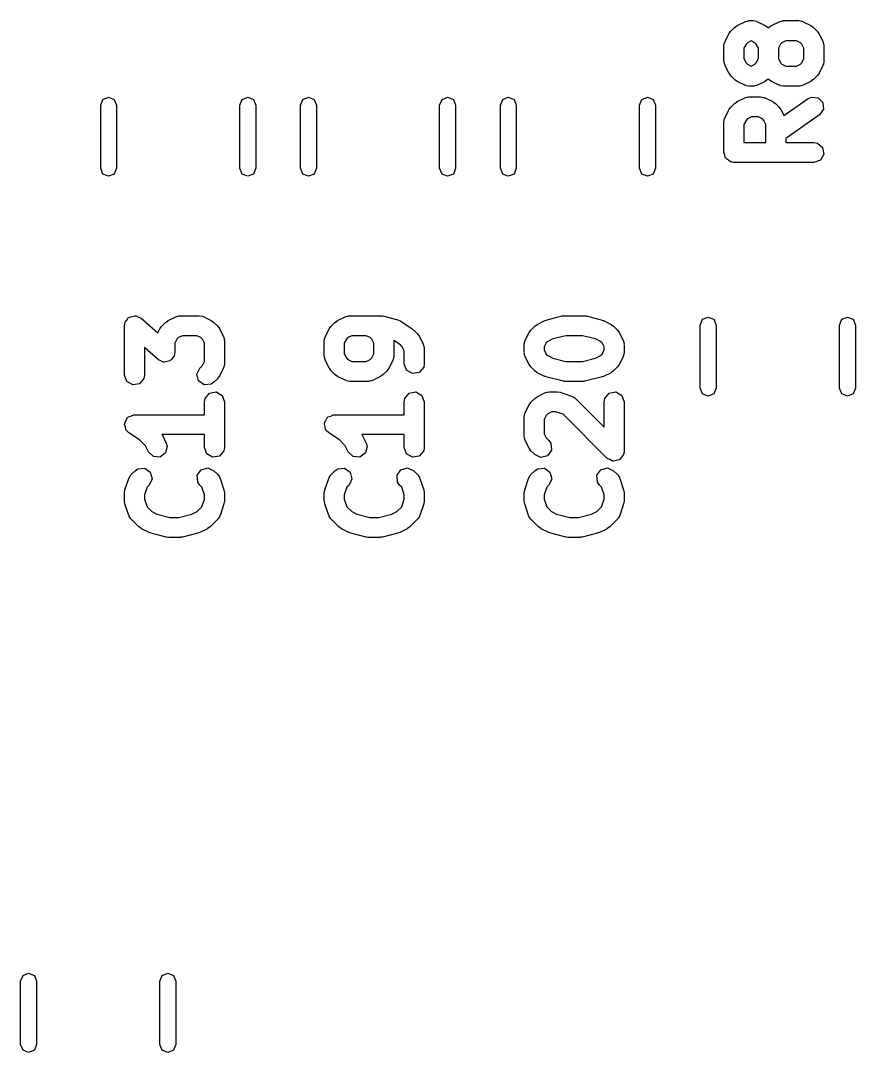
# Model space of a CAD drawing. Extents: x 83.3 to 116.7, y -116.6 to -83.3.
# Drawn here: x 103.62 to 109.88, y -107.7 to -99.95 of the extents above; entities that cross this region are included whole.
import ezdxf

# ---------------------------------------------------------------- set-up
doc = ezdxf.new("R2010")
doc.units = 0
doc.layers.add('BLACK', color=7, linetype='CONTINUOUS')

msp = doc.modelspace()

# ---------------------------------------------------------------- linework, layer by layer
at = {"layer": 'BLACK', "linetype": 'CONTINUOUS'}
for p, q in [((108.995, -99.9901), (109.052, -99.9615)), ((109.052, -99.9615), (109.077, -99.9541)), ((109.077, -99.9541), (109.082, -99.9551)), ((109.082, -99.9551), (109.086, -99.9536)), ((109.086, -99.9536), (109.114, -99.9536)), ((109.114, -99.9536), (109.14, -99.9581)), ((109.14, -99.9581), (109.143, -99.961)), ((109.143, -99.961), (109.148, -99.9615)), ((109.148, -99.9615), (109.205, -99.9901)), ((109.252, -99.9901), (109.309, -99.9615)), ((109.309, -99.9615), (109.334, -99.9541)), ((109.334, -99.9541), (109.339, -99.9551)), ((109.339, -99.9551), (109.343, -99.9536)), ((109.343, -99.9536), (109.457, -99.9536)), ((109.457, -99.9536), (109.483, -99.9581)), ((109.483, -99.9581), (109.486, -99.961)), ((109.486, -99.961), (109.491, -99.9615)), ((109.491, -99.9615), (109.548, -99.9901)), ((108.933, -100.052), (108.946, -100.034)), ((108.946, -100.034), (108.947, -100.033)), ((108.947, -100.033), (108.976, -100.004)), ((108.976, -100.004), (108.994, -99.9912)), ((108.994, -99.9912), (108.995, -99.9901)), ((109.205, -99.9901), (109.223, -100.003)), ((109.223, -100.003), (109.224, -100.004)), ((109.224, -100.004), (109.229, -100.008)), ((109.229, -100.008), (109.233, -100.004)), ((109.233, -100.004), (109.251, -99.9912)), ((109.251, -99.9912), (109.252, -99.9901)), ((109.548, -99.9901), (109.566, -100.003)), ((109.566, -100.003), (109.567, -100.004)), ((109.567, -100.004), (109.596, -100.033)), ((109.596, -100.033), (109.609, -100.051)), ((108.896, -100.143), (108.901, -100.117)), ((108.901, -100.117), (108.904, -100.114)), ((108.904, -100.109), (108.933, -100.052)), ((108.904, -100.114), (108.904, -100.109)), ((109.073, -100.119), (109.062, -100.13)), ((109.1, -100.105), (109.073, -100.119)), ((109.127, -100.119), (109.1, -100.105)), ((109.138, -100.13), (109.127, -100.119)), ((109.33, -100.119), (109.319, -100.13)), ((109.361, -100.104), (109.33, -100.119)), ((109.439, -100.104), (109.361, -100.104)), ((109.47, -100.119), (109.439, -100.104)), ((109.481, -100.13), (109.47, -100.119)), ((109.609, -100.051), (109.61, -100.052)), ((109.61, -100.052), (109.639, -100.109)), ((109.639, -100.109), (109.646, -100.134)), ((108.896, -100.257), (108.896, -100.143)), ((109.062, -100.13), (109.046, -100.161)), ((109.046, -100.161), (109.046, -100.239)), ((109.154, -100.161), (109.138, -100.13)), ((109.154, -100.239), (109.154, -100.161)), ((109.319, -100.13), (109.304, -100.161)), ((109.304, -100.161), (109.304, -100.239)), ((109.496, -100.161), (109.481, -100.13)), ((109.496, -100.239), (109.496, -100.161)), ((109.646, -100.134), (109.645, -100.139)), ((109.645, -100.139), (109.646, -100.143)), ((109.646, -100.143), (109.646, -100.257)), ((108.898, -100.261), (108.896, -100.257)), ((108.897, -100.266), (108.898, -100.261)), ((108.904, -100.291), (108.897, -100.266)), ((109.046, -100.239), (109.062, -100.27)), ((109.062, -100.27), (109.073, -100.281)), ((109.127, -100.281), (109.138, -100.27)), ((109.138, -100.27), (109.154, -100.239)), ((109.304, -100.239), (109.319, -100.27)), ((109.319, -100.27), (109.33, -100.281)), ((109.47, -100.281), (109.481, -100.27)), ((109.481, -100.27), (109.496, -100.239)), ((109.646, -100.257), (109.642, -100.283)), ((108.933, -100.348), (108.904, -100.291)), ((108.934, -100.349), (108.933, -100.348)), ((108.947, -100.367), (108.934, -100.349)), ((109.073, -100.281), (109.1, -100.295)), ((109.1, -100.295), (109.127, -100.281)), ((109.33, -100.281), (109.361, -100.296)), ((109.361, -100.296), (109.439, -100.296)), ((109.439, -100.296), (109.47, -100.281)), ((109.61, -100.348), (109.597, -100.366)), ((109.639, -100.291), (109.61, -100.348)), ((109.642, -100.283), (109.639, -100.286)), ((109.639, -100.286), (109.639, -100.291)), ((108.976, -100.396), (108.947, -100.367)), ((108.977, -100.397), (108.976, -100.396)), ((108.995, -100.41), (108.977, -100.397)), ((109.052, -100.439), (108.995, -100.41)), ((109.205, -100.41), (109.148, -100.439)), ((109.206, -100.409), (109.205, -100.41)), ((109.224, -100.396), (109.206, -100.409)), ((109.229, -100.392), (109.224, -100.396)), ((109.233, -100.396), (109.229, -100.392)), ((109.234, -100.397), (109.233, -100.396)), ((109.252, -100.41), (109.234, -100.397)), ((109.309, -100.439), (109.252, -100.41)), ((109.548, -100.41), (109.491, -100.439)), ((109.549, -100.409), (109.548, -100.41)), ((109.567, -100.396), (109.549, -100.409)), ((109.596, -100.367), (109.567, -100.396)), ((109.597, -100.366), (109.596, -100.367)), ((109.057, -100.439), (109.052, -100.439)), ((109.06, -100.442), (109.057, -100.439)), ((109.086, -100.446), (109.06, -100.442)), ((109.114, -100.446), (109.086, -100.446)), ((109.118, -100.445), (109.114, -100.446)), ((109.123, -100.446), (109.118, -100.445)), ((109.148, -100.439), (109.123, -100.446)), ((109.314, -100.439), (109.309, -100.439)), ((109.317, -100.442), (109.314, -100.439)), ((109.343, -100.446), (109.317, -100.442)), ((109.457, -100.446), (109.343, -100.446)), ((109.461, -100.445), (109.457, -100.446)), ((109.466, -100.446), (109.461, -100.445)), ((109.491, -100.439), (109.466, -100.446)), ((104.218, -100.588), (104.235, -100.545)), ((104.235, -100.545), (104.277, -100.528)), ((104.277, -100.528), (104.32, -100.545)), ((104.32, -100.545), (104.337, -100.588)), ((105.262, -100.588), (105.28, -100.545)), ((105.28, -100.545), (105.322, -100.528)), ((105.322, -100.528), (105.365, -100.545)), ((105.365, -100.545), (105.382, -100.588)), ((105.718, -100.588), (105.735, -100.545)), ((105.735, -100.545), (105.777, -100.528)), ((105.777, -100.528), (105.82, -100.545)), ((105.82, -100.545), (105.837, -100.588)), ((106.762, -100.588), (106.78, -100.545)), ((106.78, -100.545), (106.822, -100.528)), ((106.822, -100.528), (106.865, -100.545)), ((106.865, -100.545), (106.882, -100.588)), ((107.218, -100.588), (107.235, -100.545)), ((107.235, -100.545), (107.277, -100.528)), ((107.277, -100.528), (107.32, -100.545)), ((107.32, -100.545), (107.337, -100.588)), ((108.262, -100.588), (108.28, -100.545)), ((108.28, -100.545), (108.322, -100.528)), ((108.322, -100.528), (108.365, -100.545)), ((108.365, -100.545), (108.382, -100.588)), ((108.947, -100.604), (108.976, -100.576)), ((108.976, -100.576), (108.994, -100.563)), ((108.994, -100.563), (108.995, -100.561)), ((108.995, -100.561), (109.052, -100.533)), ((109.052, -100.533), (109.077, -100.525)), ((109.077, -100.525), (109.082, -100.527)), ((109.082, -100.527), (109.086, -100.525)), ((109.086, -100.525), (109.171, -100.525)), ((109.171, -100.525), (109.197, -100.53)), ((109.197, -100.53), (109.201, -100.532)), ((109.201, -100.532), (109.205, -100.533)), ((109.205, -100.533), (109.262, -100.561)), ((109.262, -100.561), (109.28, -100.575)), ((109.28, -100.575), (109.282, -100.576)), ((109.282, -100.576), (109.31, -100.604)), ((109.346, -100.666), (109.528, -100.539)), ((109.528, -100.539), (109.552, -100.528)), ((109.552, -100.528), (109.603, -100.532)), ((109.603, -100.532), (109.639, -100.568)), ((109.639, -100.568), (109.644, -100.619)), ((104.218, -101.062), (104.218, -100.588)), ((104.337, -100.588), (104.337, -101.062)), ((105.262, -101.062), (105.262, -100.588)), ((105.382, -100.588), (105.382, -101.062)), ((105.718, -101.062), (105.718, -100.588)), ((105.837, -100.588), (105.837, -101.062)), ((106.762, -101.062), (106.762, -100.588)), ((106.882, -100.588), (106.882, -101.062)), ((107.218, -101.062), (107.218, -100.588)), ((107.337, -100.588), (107.337, -101.062)), ((108.262, -101.062), (108.262, -100.588)), ((108.382, -100.588), (108.382, -101.062)), ((108.904, -100.681), (108.933, -100.624)), ((108.933, -100.624), (108.946, -100.606)), ((108.946, -100.606), (108.947, -100.604)), ((109.31, -100.604), (109.323, -100.622)), ((109.323, -100.622), (109.324, -100.624)), ((109.324, -100.624), (109.346, -100.666)), ((109.614, -100.661), (109.361, -100.839)), ((109.644, -100.619), (109.614, -100.661)), ((108.896, -100.714), (108.901, -100.689)), ((108.896, -100.943), (108.896, -100.714)), ((108.901, -100.689), (108.904, -100.685)), ((108.904, -100.685), (108.904, -100.681)), ((109.062, -100.702), (109.046, -100.732)), ((109.046, -100.732), (109.046, -100.868)), ((109.073, -100.69), (109.062, -100.702)), ((109.103, -100.675), (109.073, -100.69)), ((109.154, -100.675), (109.103, -100.675)), ((109.184, -100.69), (109.154, -100.675)), ((109.196, -100.702), (109.184, -100.69)), ((109.211, -100.732), (109.196, -100.702)), ((109.211, -100.868), (109.211, -100.732)), ((109.046, -100.868), (109.211, -100.868)), ((109.361, -100.839), (109.361, -100.868)), ((109.361, -100.868), (109.571, -100.868)), ((109.571, -100.868), (109.597, -100.872)), ((109.597, -100.872), (109.636, -100.905)), ((108.903, -100.961), (108.896, -100.943)), ((108.906, -100.98), (108.903, -100.961)), ((109.645, -100.956), (109.62, -101)), ((109.636, -100.905), (109.645, -100.956)), ((108.912, -100.985), (108.906, -100.98)), ((108.914, -100.991), (108.912, -100.985)), ((108.931, -101.001), (108.914, -100.991)), ((108.946, -101.013), (108.931, -101.001)), ((108.956, -101.015), (108.946, -101.013)), ((108.958, -101.017), (108.956, -101.015)), ((108.962, -101.016), (108.958, -101.017)), ((108.971, -101.018), (108.962, -101.016)), ((109.571, -101.018), (108.971, -101.018)), ((109.62, -101), (109.571, -101.018)), ((104.235, -101.105), (104.218, -101.062)), ((104.277, -101.122), (104.235, -101.105)), ((104.32, -101.105), (104.277, -101.122)), ((104.337, -101.062), (104.32, -101.105)), ((105.28, -101.105), (105.262, -101.062)), ((105.322, -101.122), (105.28, -101.105)), ((105.365, -101.105), (105.322, -101.122)), ((105.382, -101.062), (105.365, -101.105)), ((105.735, -101.105), (105.718, -101.062)), ((105.777, -101.122), (105.735, -101.105)), ((105.82, -101.105), (105.777, -101.122)), ((105.837, -101.062), (105.82, -101.105)), ((106.78, -101.105), (106.762, -101.062)), ((106.822, -101.122), (106.78, -101.105)), ((106.865, -101.105), (106.822, -101.122)), ((106.882, -101.062), (106.865, -101.105)), ((107.235, -101.105), (107.218, -101.062)), ((107.277, -101.122), (107.235, -101.105)), ((107.32, -101.105), (107.277, -101.122)), ((107.337, -101.062), (107.32, -101.105)), ((108.28, -101.105), (108.262, -101.062)), ((108.322, -101.122), (108.28, -101.105)), ((108.365, -101.105), (108.322, -101.122)), ((108.382, -101.062), (108.365, -101.105)), ((104.401, -102.217), (104.414, -102.202)), ((104.414, -102.202), (104.424, -102.184)), ((104.424, -102.184), (104.43, -102.182)), ((104.43, -102.182), (104.434, -102.178)), ((104.434, -102.178), (104.454, -102.174)), ((104.454, -102.174), (104.473, -102.168)), ((104.473, -102.168), (104.479, -102.17)), ((104.479, -102.17), (104.484, -102.169)), ((104.484, -102.169), (104.502, -102.179)), ((104.502, -102.179), (104.521, -102.186)), ((104.521, -102.186), (104.647, -102.296)), ((104.704, -102.218), (104.722, -102.206)), ((104.722, -102.206), (104.724, -102.204)), ((104.724, -102.204), (104.781, -102.176)), ((104.781, -102.176), (104.806, -102.168)), ((104.806, -102.168), (104.81, -102.169)), ((104.81, -102.169), (104.814, -102.168)), ((104.814, -102.168), (104.957, -102.168)), ((104.957, -102.168), (104.983, -102.172)), ((104.983, -102.172), (104.986, -102.175)), ((104.986, -102.175), (104.991, -102.176)), ((104.991, -102.176), (105.048, -102.204)), ((105.048, -102.204), (105.066, -102.218)), ((105.976, -102.218), (105.994, -102.206)), ((105.994, -102.206), (105.995, -102.204)), ((105.995, -102.204), (106.052, -102.176)), ((106.052, -102.176), (106.077, -102.168)), ((106.077, -102.168), (106.082, -102.169)), ((106.082, -102.169), (106.086, -102.168)), ((106.086, -102.168), (106.314, -102.168)), ((106.314, -102.168), (106.329, -102.17)), ((106.329, -102.17), (106.332, -102.17)), ((106.332, -102.17), (106.447, -102.199)), ((106.447, -102.199), (106.47, -102.209)), ((106.47, -102.209), (106.47, -102.209)), ((106.47, -102.209), (106.556, -102.266)), ((107.495, -102.233), (107.552, -102.204)), ((107.552, -102.204), (107.565, -102.201)), ((107.565, -102.201), (107.568, -102.199)), ((107.568, -102.199), (107.682, -102.17)), ((107.682, -102.17), (107.697, -102.169)), ((107.697, -102.169), (107.7, -102.168)), ((107.7, -102.168), (107.843, -102.168)), ((107.843, -102.168), (107.858, -102.17)), ((107.858, -102.17), (107.861, -102.17)), ((107.861, -102.17), (107.975, -102.199)), ((107.975, -102.199), (107.987, -102.204)), ((107.987, -102.204), (107.991, -102.204)), ((107.991, -102.204), (108.048, -102.233)), ((108.718, -102.238), (108.735, -102.195)), ((108.735, -102.195), (108.777, -102.178)), ((108.777, -102.178), (108.82, -102.195)), ((108.82, -102.195), (108.837, -102.238)), ((109.762, -102.238), (109.78, -102.195)), ((109.78, -102.195), (109.822, -102.178)), ((109.822, -102.178), (109.865, -102.195)), ((109.865, -102.195), (109.882, -102.238)), ((104.396, -102.243), (104.398, -102.232)), ((104.396, -102.614), (104.396, -102.243)), ((104.398, -102.228), (104.399, -102.226)), ((104.398, -102.232), (104.398, -102.228)), ((104.399, -102.226), (104.401, -102.217)), ((104.647, -102.296), (104.661, -102.266)), ((104.661, -102.266), (104.675, -102.248)), ((104.675, -102.248), (104.676, -102.247)), ((104.676, -102.247), (104.704, -102.218)), ((105.066, -102.218), (105.067, -102.218)), ((105.067, -102.218), (105.096, -102.247)), ((105.096, -102.247), (105.109, -102.265)), ((105.109, -102.265), (105.11, -102.266)), ((105.11, -102.266), (105.139, -102.324)), ((105.904, -102.324), (105.933, -102.266)), ((105.933, -102.266), (105.946, -102.248)), ((105.946, -102.248), (105.947, -102.247)), ((105.947, -102.247), (105.976, -102.218)), ((106.556, -102.266), (106.564, -102.274)), ((106.564, -102.274), (106.567, -102.276)), ((106.567, -102.276), (106.596, -102.304)), ((107.433, -102.295), (107.446, -102.277)), ((107.446, -102.277), (107.447, -102.276)), ((107.447, -102.276), (107.476, -102.247)), ((107.476, -102.247), (107.494, -102.234)), ((107.494, -102.234), (107.495, -102.233)), ((108.048, -102.233), (108.066, -102.246)), ((108.066, -102.246), (108.067, -102.247)), ((108.067, -102.247), (108.096, -102.276)), ((108.096, -102.276), (108.109, -102.294)), ((108.718, -102.712), (108.718, -102.238)), ((108.837, -102.238), (108.837, -102.712)), ((109.762, -102.712), (109.762, -102.238)), ((109.882, -102.238), (109.882, -102.712)), ((104.79, -102.344), (104.775, -102.375)), ((104.802, -102.333), (104.79, -102.344)), ((104.832, -102.318), (104.802, -102.333)), ((104.939, -102.318), (104.832, -102.318)), ((104.97, -102.333), (104.939, -102.318)), ((104.981, -102.344), (104.97, -102.333)), ((104.996, -102.375), (104.981, -102.344)), ((105.139, -102.324), (105.146, -102.349)), ((105.146, -102.349), (105.145, -102.353)), ((105.145, -102.353), (105.146, -102.357)), ((105.146, -102.357), (105.146, -102.529)), ((105.896, -102.357), (105.901, -102.331)), ((105.896, -102.471), (105.896, -102.357)), ((105.901, -102.331), (105.904, -102.328)), ((105.904, -102.328), (105.904, -102.324)), ((106.062, -102.344), (106.046, -102.375)), ((106.073, -102.333), (106.062, -102.344)), ((106.103, -102.318), (106.073, -102.333)), ((106.211, -102.318), (106.103, -102.318)), ((106.241, -102.333), (106.211, -102.318)), ((106.253, -102.344), (106.241, -102.333)), ((106.268, -102.375), (106.253, -102.344)), ((106.467, -102.387), (106.417, -102.354)), ((106.417, -102.354), (106.418, -102.357)), ((106.418, -102.357), (106.418, -102.471)), ((106.596, -102.304), (106.609, -102.322)), ((106.609, -102.322), (106.61, -102.324)), ((106.61, -102.324), (106.639, -102.381)), ((107.396, -102.386), (107.401, -102.36)), ((107.401, -102.36), (107.404, -102.357)), ((107.404, -102.352), (107.433, -102.295)), ((107.404, -102.357), (107.404, -102.352)), ((107.573, -102.362), (107.562, -102.373)), ((107.612, -102.342), (107.573, -102.362)), ((107.709, -102.318), (107.612, -102.342)), ((107.834, -102.318), (107.709, -102.318)), ((107.931, -102.342), (107.834, -102.318)), ((107.97, -102.362), (107.931, -102.342)), ((107.981, -102.373), (107.97, -102.362)), ((108.109, -102.294), (108.11, -102.295)), ((108.11, -102.295), (108.139, -102.352)), ((108.139, -102.352), (108.146, -102.377)), ((104.651, -102.499), (104.546, -102.408)), ((104.546, -102.408), (104.546, -102.614)), ((104.775, -102.443), (104.773, -102.454)), ((104.775, -102.375), (104.775, -102.443)), ((104.996, -102.511), (104.996, -102.375)), ((106.046, -102.375), (106.046, -102.454)), ((106.268, -102.454), (106.268, -102.375)), ((106.481, -102.402), (106.467, -102.387)), ((106.496, -102.432), (106.481, -102.402)), ((106.496, -102.529), (106.496, -102.432)), ((106.639, -102.381), (106.646, -102.406)), ((106.646, -102.406), (106.645, -102.41)), ((106.645, -102.41), (106.646, -102.414)), ((106.646, -102.414), (106.646, -102.529)), ((107.396, -102.443), (107.396, -102.386)), ((107.398, -102.447), (107.396, -102.443)), ((107.562, -102.373), (107.546, -102.403)), ((107.546, -102.403), (107.546, -102.425)), ((107.546, -102.425), (107.562, -102.456)), ((107.996, -102.403), (107.981, -102.373)), ((107.981, -102.456), (107.996, -102.425)), ((107.996, -102.425), (107.996, -102.403)), ((108.146, -102.443), (108.142, -102.469)), ((108.146, -102.377), (108.145, -102.382)), ((108.145, -102.382), (108.146, -102.386)), ((108.146, -102.386), (108.146, -102.443)), ((104.669, -102.507), (104.651, -102.499)), ((104.687, -102.517), (104.669, -102.507)), ((104.693, -102.516), (104.687, -102.517)), ((104.698, -102.518), (104.693, -102.516)), ((104.718, -102.511), (104.698, -102.518)), ((104.737, -102.508), (104.718, -102.511)), ((104.741, -102.503), (104.737, -102.508)), ((104.747, -102.501), (104.741, -102.503)), ((104.757, -102.484), (104.747, -102.501)), ((104.77, -102.469), (104.757, -102.484)), ((104.772, -102.46), (104.77, -102.469)), ((104.774, -102.457), (104.772, -102.46)), ((104.773, -102.454), (104.774, -102.457)), ((104.981, -102.541), (104.996, -102.511)), ((105.898, -102.476), (105.896, -102.471)), ((105.897, -102.48), (105.898, -102.476)), ((105.904, -102.505), (105.897, -102.48)), ((105.933, -102.562), (105.904, -102.505)), ((106.046, -102.454), (106.062, -102.484)), ((106.062, -102.484), (106.073, -102.496)), ((106.073, -102.496), (106.103, -102.511)), ((106.103, -102.511), (106.211, -102.511)), ((106.211, -102.511), (106.241, -102.496)), ((106.241, -102.496), (106.253, -102.484)), ((106.253, -102.484), (106.268, -102.454)), ((106.41, -102.505), (106.381, -102.562)), ((106.413, -102.497), (106.41, -102.501)), ((106.41, -102.501), (106.41, -102.505)), ((106.418, -102.471), (106.413, -102.497)), ((107.397, -102.451), (107.398, -102.447)), ((107.404, -102.476), (107.397, -102.451)), ((107.433, -102.534), (107.404, -102.476)), ((107.562, -102.456), (107.573, -102.467)), ((107.573, -102.467), (107.612, -102.486)), ((107.612, -102.486), (107.709, -102.511)), ((107.709, -102.511), (107.834, -102.511)), ((107.834, -102.511), (107.931, -102.486)), ((107.931, -102.486), (107.97, -102.467)), ((107.97, -102.467), (107.981, -102.456)), ((108.139, -102.476), (108.11, -102.534)), ((108.142, -102.469), (108.139, -102.472)), ((108.139, -102.472), (108.139, -102.476)), ((104.94, -102.608), (104.961, -102.561)), ((104.961, -102.561), (104.981, -102.541)), ((105.139, -102.562), (105.11, -102.619)), ((105.142, -102.554), (105.139, -102.558)), ((105.139, -102.558), (105.139, -102.562)), ((105.146, -102.529), (105.142, -102.554)), ((105.934, -102.563), (105.933, -102.562)), ((105.947, -102.582), (105.934, -102.563)), ((105.976, -102.61), (105.947, -102.582)), ((106.367, -102.582), (106.339, -102.61)), ((106.368, -102.58), (106.367, -102.582)), ((106.381, -102.562), (106.368, -102.58)), ((106.514, -102.577), (106.496, -102.529)), ((106.558, -102.602), (106.514, -102.577)), ((106.609, -102.594), (106.558, -102.602)), ((106.642, -102.554), (106.609, -102.594)), ((106.646, -102.529), (106.642, -102.554)), ((107.434, -102.535), (107.433, -102.534)), ((107.447, -102.553), (107.434, -102.535)), ((107.476, -102.582), (107.447, -102.553)), ((107.477, -102.582), (107.476, -102.582)), ((107.495, -102.596), (107.477, -102.582)), ((107.552, -102.624), (107.495, -102.596)), ((108.048, -102.596), (107.991, -102.624)), ((108.049, -102.594), (108.048, -102.596)), ((108.067, -102.582), (108.049, -102.594)), ((108.096, -102.553), (108.067, -102.582)), ((108.097, -102.552), (108.096, -102.553)), ((108.11, -102.534), (108.097, -102.552)), ((104.414, -102.662), (104.396, -102.614)), ((104.458, -102.688), (104.414, -102.662)), ((104.542, -102.64), (104.509, -102.679)), ((104.546, -102.614), (104.542, -102.64)), ((104.953, -102.657), (104.94, -102.608)), ((104.995, -102.687), (104.953, -102.657)), ((105.067, -102.667), (105.046, -102.682)), ((105.096, -102.639), (105.067, -102.667)), ((105.097, -102.637), (105.096, -102.639)), ((105.11, -102.619), (105.097, -102.637)), ((105.977, -102.611), (105.976, -102.61)), ((105.995, -102.624), (105.977, -102.611)), ((106.052, -102.653), (105.995, -102.624)), ((106.057, -102.653), (106.052, -102.653)), ((106.06, -102.656), (106.057, -102.653)), ((106.086, -102.661), (106.06, -102.656)), ((106.229, -102.661), (106.086, -102.661)), ((106.233, -102.659), (106.229, -102.661)), ((106.237, -102.66), (106.233, -102.659)), ((106.262, -102.653), (106.237, -102.66)), ((106.319, -102.624), (106.262, -102.653)), ((106.32, -102.623), (106.319, -102.624)), ((106.339, -102.61), (106.32, -102.623)), ((107.556, -102.625), (107.552, -102.624)), ((107.568, -102.63), (107.556, -102.625)), ((107.682, -102.658), (107.568, -102.63)), ((107.685, -102.658), (107.682, -102.658)), ((107.7, -102.661), (107.685, -102.658)), ((107.843, -102.661), (107.7, -102.661)), ((107.846, -102.66), (107.843, -102.661)), ((107.861, -102.658), (107.846, -102.66)), ((107.975, -102.63), (107.861, -102.658)), ((107.978, -102.628), (107.975, -102.63)), ((107.991, -102.624), (107.978, -102.628)), ((104.509, -102.679), (104.458, -102.688)), ((105.046, -102.682), (104.995, -102.687)), ((105.001, -102.789), (105.034, -102.749)), ((105.034, -102.749), (105.084, -102.74)), ((105.084, -102.74), (105.129, -102.766)), ((106.501, -102.789), (106.534, -102.749)), ((106.534, -102.749), (106.584, -102.74)), ((106.584, -102.74), (106.629, -102.766)), ((107.495, -102.776), (107.552, -102.747)), ((107.552, -102.747), (107.577, -102.74)), ((107.577, -102.74), (107.581, -102.741)), ((107.581, -102.741), (107.586, -102.739)), ((107.586, -102.739), (107.643, -102.739)), ((107.643, -102.739), (107.665, -102.743)), ((107.665, -102.743), (107.667, -102.743)), ((107.667, -102.743), (107.752, -102.772)), ((108.001, -102.789), (108.034, -102.749)), ((108.034, -102.749), (108.084, -102.74)), ((108.084, -102.74), (108.129, -102.766)), ((108.735, -102.755), (108.718, -102.712)), ((108.837, -102.712), (108.82, -102.755)), ((109.78, -102.755), (109.762, -102.712)), ((109.882, -102.712), (109.865, -102.755)), ((104.996, -102.814), (105.001, -102.789)), ((104.996, -102.911), (104.996, -102.814)), ((105.129, -102.766), (105.146, -102.814)), ((105.146, -102.814), (105.146, -103.157)), ((106.496, -102.814), (106.501, -102.789)), ((106.496, -102.911), (106.496, -102.814)), ((106.629, -102.766), (106.646, -102.814)), ((106.646, -102.814), (106.646, -103.157)), ((107.433, -102.838), (107.446, -102.82)), ((107.446, -102.82), (107.447, -102.818)), ((107.447, -102.818), (107.476, -102.79)), ((107.476, -102.79), (107.494, -102.777)), ((107.494, -102.777), (107.495, -102.776)), ((107.752, -102.772), (107.775, -102.784)), ((107.775, -102.784), (107.778, -102.788)), ((107.778, -102.788), (107.782, -102.79)), ((107.782, -102.79), (107.996, -103.005)), ((107.996, -102.814), (108.001, -102.789)), ((107.996, -103.005), (107.996, -102.814)), ((108.129, -102.766), (108.146, -102.814)), ((108.146, -102.814), (108.146, -103.186)), ((108.777, -102.772), (108.735, -102.755)), ((108.82, -102.755), (108.777, -102.772)), ((109.822, -102.772), (109.78, -102.755)), ((109.865, -102.755), (109.822, -102.772)), ((107.396, -102.929), (107.401, -102.903)), ((107.401, -102.903), (107.404, -102.899)), ((107.404, -102.895), (107.433, -102.838)), ((107.404, -102.899), (107.404, -102.895)), ((107.573, -102.904), (107.562, -102.916)), ((107.603, -102.889), (107.573, -102.904)), ((107.631, -102.889), (107.603, -102.889)), ((107.688, -102.908), (107.631, -102.889)), ((108.018, -103.239), (107.688, -102.908)), ((104.397, -102.981), (104.398, -102.977)), ((104.403, -103.002), (104.397, -102.981)), ((104.398, -102.973), (104.408, -102.954)), ((104.398, -102.977), (104.398, -102.973)), ((104.408, -102.954), (104.417, -102.934)), ((104.417, -102.934), (104.421, -102.932)), ((104.421, -102.932), (104.423, -102.928)), ((104.423, -102.928), (104.444, -102.921)), ((104.444, -102.921), (104.463, -102.911)), ((104.463, -102.911), (104.467, -102.912)), ((104.467, -102.912), (104.471, -102.911)), ((104.471, -102.911), (104.996, -102.911)), ((105.897, -102.981), (105.898, -102.977)), ((105.903, -103.002), (105.897, -102.981)), ((105.898, -102.973), (105.908, -102.954)), ((105.898, -102.977), (105.898, -102.973)), ((105.908, -102.954), (105.917, -102.934)), ((105.917, -102.934), (105.921, -102.932)), ((105.921, -102.932), (105.923, -102.928)), ((105.923, -102.928), (105.944, -102.921)), ((105.944, -102.921), (105.963, -102.911)), ((105.963, -102.911), (105.967, -102.912)), ((105.967, -102.912), (105.971, -102.911)), ((105.971, -102.911), (106.496, -102.911)), ((107.396, -103.071), (107.396, -102.929)), ((107.562, -102.916), (107.546, -102.946)), ((107.546, -102.946), (107.546, -103.054)), ((104.406, -103.023), (104.403, -103.002)), ((104.41, -103.026), (104.406, -103.023)), ((104.411, -103.03), (104.41, -103.026)), ((104.43, -103.048), (104.411, -103.03)), ((104.509, -103.101), (104.43, -103.048)), ((104.996, -103.061), (104.677, -103.061)), ((104.677, -103.061), (104.68, -103.065)), ((104.996, -103.157), (104.996, -103.061)), ((105.906, -103.023), (105.903, -103.002)), ((105.91, -103.026), (105.906, -103.023)), ((105.911, -103.03), (105.91, -103.026)), ((105.93, -103.048), (105.911, -103.03)), ((106.009, -103.101), (105.93, -103.048)), ((106.496, -103.061), (106.177, -103.061)), ((106.177, -103.061), (106.18, -103.065)), ((106.496, -103.157), (106.496, -103.061)), ((107.546, -103.054), (107.562, -103.084)), ((104.553, -103.144), (104.509, -103.101)), ((104.68, -103.065), (104.681, -103.066)), ((104.681, -103.066), (104.71, -103.124)), ((104.71, -103.124), (104.717, -103.149)), ((106.053, -103.144), (106.009, -103.101)), ((106.18, -103.065), (106.181, -103.066)), ((106.181, -103.066), (106.21, -103.124)), ((106.21, -103.124), (106.217, -103.149)), ((107.398, -103.076), (107.396, -103.071)), ((107.397, -103.08), (107.398, -103.076)), ((107.404, -103.105), (107.397, -103.08)), ((107.433, -103.162), (107.404, -103.105)), ((107.562, -103.084), (107.582, -103.104)), ((107.582, -103.104), (107.597, -103.125)), ((107.597, -103.125), (107.601, -103.177)), ((104.576, -103.191), (104.553, -103.144)), ((104.613, -103.226), (104.576, -103.191)), ((104.705, -103.198), (104.664, -103.229)), ((104.717, -103.149), (104.705, -103.198)), ((105.014, -103.205), (104.996, -103.157)), ((105.058, -103.231), (105.014, -103.205)), ((105.142, -103.183), (105.109, -103.222)), ((105.146, -103.157), (105.142, -103.183)), ((106.076, -103.191), (106.053, -103.144)), ((106.113, -103.226), (106.076, -103.191)), ((106.205, -103.198), (106.164, -103.229)), ((106.217, -103.149), (106.205, -103.198)), ((106.514, -103.205), (106.496, -103.157)), ((106.558, -103.231), (106.514, -103.205)), ((106.642, -103.183), (106.609, -103.222)), ((106.646, -103.157), (106.642, -103.183)), ((107.434, -103.163), (107.433, -103.162)), ((107.447, -103.182), (107.434, -103.163)), ((107.476, -103.21), (107.447, -103.182)), ((107.522, -103.232), (107.476, -103.21)), ((107.572, -103.219), (107.522, -103.232)), ((107.601, -103.177), (107.572, -103.219)), ((108.142, -103.211), (108.127, -103.229)), ((108.143, -103.207), (108.142, -103.211)), ((108.144, -103.205), (108.143, -103.207)), ((108.146, -103.186), (108.144, -103.202)), ((108.144, -103.202), (108.144, -103.205)), ((104.664, -103.229), (104.613, -103.226)), ((105.109, -103.222), (105.058, -103.231)), ((106.164, -103.229), (106.113, -103.226)), ((106.609, -103.222), (106.558, -103.231)), ((108.039, -103.248), (108.018, -103.239)), ((108.058, -103.26), (108.039, -103.248)), ((108.062, -103.259), (108.058, -103.26)), ((108.065, -103.26), (108.062, -103.259)), ((108.087, -103.255), (108.065, -103.26)), ((108.109, -103.251), (108.087, -103.255)), ((108.111, -103.248), (108.109, -103.251)), ((108.114, -103.247), (108.111, -103.248)), ((108.127, -103.229), (108.114, -103.247)), ((104.429, -103.391), (104.441, -103.368)), ((104.441, -103.368), (104.445, -103.365)), ((104.445, -103.365), (104.447, -103.361)), ((104.447, -103.361), (104.476, -103.333)), ((104.476, -103.333), (104.497, -103.318)), ((104.497, -103.318), (104.548, -103.313)), ((104.548, -103.313), (104.59, -103.343)), ((104.59, -103.343), (104.603, -103.392)), ((104.942, -103.366), (104.971, -103.324)), ((104.946, -103.417), (104.942, -103.366)), ((104.971, -103.324), (105.021, -103.311)), ((105.021, -103.311), (105.067, -103.333)), ((105.067, -103.333), (105.096, -103.361)), ((105.096, -103.361), (105.111, -103.383)), ((105.929, -103.391), (105.941, -103.368)), ((105.941, -103.368), (105.945, -103.365)), ((105.945, -103.365), (105.947, -103.361)), ((105.947, -103.361), (105.976, -103.333)), ((105.976, -103.333), (105.997, -103.318)), ((105.997, -103.318), (106.048, -103.313)), ((106.048, -103.313), (106.09, -103.343)), ((106.09, -103.343), (106.103, -103.392)), ((106.442, -103.366), (106.471, -103.324)), ((106.446, -103.417), (106.442, -103.366)), ((106.471, -103.324), (106.521, -103.311)), ((106.521, -103.311), (106.567, -103.333)), ((106.567, -103.333), (106.596, -103.361)), ((106.596, -103.361), (106.611, -103.383)), ((107.429, -103.391), (107.441, -103.368)), ((107.441, -103.368), (107.445, -103.365)), ((107.445, -103.365), (107.447, -103.361)), ((107.447, -103.361), (107.476, -103.333)), ((107.476, -103.333), (107.497, -103.318)), ((107.497, -103.318), (107.548, -103.313)), ((107.548, -103.313), (107.59, -103.343)), ((107.59, -103.343), (107.603, -103.392)), ((107.942, -103.366), (107.971, -103.324)), ((107.946, -103.417), (107.942, -103.366)), ((107.971, -103.324), (108.021, -103.311)), ((108.021, -103.311), (108.067, -103.333)), ((108.067, -103.333), (108.096, -103.361)), ((108.096, -103.361), (108.111, -103.383)), ((104.4, -103.476), (104.429, -103.391)), ((104.582, -103.439), (104.566, -103.455)), ((104.603, -103.392), (104.582, -103.439)), ((104.961, -103.439), (104.946, -103.417)), ((104.977, -103.455), (104.961, -103.439)), ((105.111, -103.383), (105.111, -103.387)), ((105.111, -103.387), (105.114, -103.391)), ((105.114, -103.391), (105.143, -103.476)), ((105.9, -103.476), (105.929, -103.391)), ((106.082, -103.439), (106.066, -103.455)), ((106.103, -103.392), (106.082, -103.439)), ((106.461, -103.439), (106.446, -103.417)), ((106.477, -103.455), (106.461, -103.439)), ((106.611, -103.383), (106.611, -103.387)), ((106.611, -103.387), (106.614, -103.391)), ((106.614, -103.391), (106.643, -103.476)), ((107.4, -103.476), (107.429, -103.391)), ((107.582, -103.439), (107.566, -103.455)), ((107.603, -103.392), (107.582, -103.439)), ((107.961, -103.439), (107.946, -103.417)), ((107.977, -103.455), (107.961, -103.439)), ((108.111, -103.383), (108.111, -103.387)), ((108.111, -103.387), (108.114, -103.391)), ((108.114, -103.391), (108.143, -103.476)), ((104.396, -103.5), (104.4, -103.478)), ((104.396, -103.557), (104.396, -103.5)), ((104.4, -103.478), (104.4, -103.476)), ((104.566, -103.455), (104.546, -103.512)), ((104.546, -103.512), (104.546, -103.545)), ((104.996, -103.512), (104.977, -103.455)), ((104.996, -103.545), (104.996, -103.512)), ((105.143, -103.476), (105.146, -103.498)), ((105.146, -103.498), (105.146, -103.5)), ((105.146, -103.5), (105.146, -103.557)), ((105.896, -103.5), (105.9, -103.478)), ((105.896, -103.557), (105.896, -103.5)), ((105.9, -103.478), (105.9, -103.476)), ((106.066, -103.455), (106.046, -103.512)), ((106.046, -103.512), (106.046, -103.545)), ((106.496, -103.512), (106.477, -103.455)), ((106.496, -103.545), (106.496, -103.512)), ((106.643, -103.476), (106.646, -103.498)), ((106.646, -103.498), (106.646, -103.5)), ((106.646, -103.5), (106.646, -103.557)), ((107.396, -103.5), (107.4, -103.478)), ((107.396, -103.557), (107.396, -103.5)), ((107.4, -103.478), (107.4, -103.476)), ((107.566, -103.455), (107.546, -103.512)), ((107.546, -103.512), (107.546, -103.545)), ((107.996, -103.512), (107.977, -103.455)), ((107.996, -103.545), (107.996, -103.512)), ((108.143, -103.476), (108.146, -103.498)), ((108.146, -103.498), (108.146, -103.5)), ((108.146, -103.5), (108.146, -103.557)), ((104.397, -103.559), (104.396, -103.557)), ((104.4, -103.581), (104.397, -103.559)), ((104.429, -103.667), (104.4, -103.581)), ((104.546, -103.545), (104.566, -103.602)), ((104.566, -103.602), (104.602, -103.638)), ((104.941, -103.638), (104.977, -103.602)), ((104.977, -103.602), (104.996, -103.545)), ((105.143, -103.581), (105.114, -103.667)), ((105.146, -103.557), (105.143, -103.579)), ((105.143, -103.579), (105.143, -103.581)), ((105.897, -103.559), (105.896, -103.557)), ((105.9, -103.581), (105.897, -103.559)), ((105.929, -103.667), (105.9, -103.581)), ((106.046, -103.545), (106.066, -103.602)), ((106.066, -103.602), (106.102, -103.638)), ((106.441, -103.638), (106.477, -103.602)), ((106.477, -103.602), (106.496, -103.545)), ((106.643, -103.581), (106.614, -103.667)), ((106.646, -103.557), (106.643, -103.579)), ((106.643, -103.579), (106.643, -103.581)), ((107.397, -103.559), (107.396, -103.557)), ((107.4, -103.581), (107.397, -103.559)), ((107.429, -103.667), (107.4, -103.581)), ((107.546, -103.545), (107.566, -103.602)), ((107.566, -103.602), (107.602, -103.638)), ((107.941, -103.638), (107.977, -103.602)), ((107.977, -103.602), (107.996, -103.545)), ((108.143, -103.581), (108.114, -103.667)), ((108.146, -103.557), (108.143, -103.579)), ((108.143, -103.579), (108.143, -103.581)), ((104.432, -103.67), (104.429, -103.667)), ((104.432, -103.675), (104.432, -103.67)), ((104.447, -103.696), (104.432, -103.675)), ((104.602, -103.638), (104.64, -103.658)), ((104.64, -103.658), (104.738, -103.682)), ((104.738, -103.682), (104.805, -103.682)), ((104.805, -103.682), (104.902, -103.658)), ((104.902, -103.658), (104.941, -103.638)), ((105.114, -103.667), (105.102, -103.689)), ((105.932, -103.67), (105.929, -103.667)), ((105.932, -103.675), (105.932, -103.67)), ((105.947, -103.696), (105.932, -103.675)), ((106.102, -103.638), (106.14, -103.658)), ((106.14, -103.658), (106.238, -103.682)), ((106.238, -103.682), (106.305, -103.682)), ((106.305, -103.682), (106.402, -103.658)), ((106.402, -103.658), (106.441, -103.638)), ((106.614, -103.667), (106.602, -103.689)), ((107.432, -103.67), (107.429, -103.667)), ((107.432, -103.675), (107.432, -103.67)), ((107.447, -103.696), (107.432, -103.675)), ((107.602, -103.638), (107.64, -103.658)), ((107.64, -103.658), (107.738, -103.682)), ((107.738, -103.682), (107.805, -103.682)), ((107.805, -103.682), (107.902, -103.658)), ((107.902, -103.658), (107.941, -103.638)), ((108.114, -103.667), (108.102, -103.689)), ((104.504, -103.753), (104.447, -103.696)), ((104.506, -103.754), (104.504, -103.753)), ((104.524, -103.767), (104.506, -103.754)), ((105.039, -103.753), (105.02, -103.766)), ((105.096, -103.696), (105.039, -103.753)), ((105.098, -103.692), (105.096, -103.696)), ((105.102, -103.689), (105.098, -103.692)), ((106.004, -103.753), (105.947, -103.696)), ((106.006, -103.754), (106.004, -103.753)), ((106.024, -103.767), (106.006, -103.754)), ((106.539, -103.753), (106.52, -103.766)), ((106.596, -103.696), (106.539, -103.753)), ((106.598, -103.692), (106.596, -103.696)), ((106.602, -103.689), (106.598, -103.692)), ((107.504, -103.753), (107.447, -103.696)), ((107.506, -103.754), (107.504, -103.753)), ((107.524, -103.767), (107.506, -103.754)), ((108.039, -103.753), (108.02, -103.766)), ((108.096, -103.696), (108.039, -103.753)), ((108.098, -103.692), (108.096, -103.696)), ((108.102, -103.689), (108.098, -103.692)), ((104.581, -103.796), (104.524, -103.767)), ((104.584, -103.796), (104.581, -103.796)), ((104.596, -103.801), (104.584, -103.796)), ((104.71, -103.83), (104.596, -103.801)), ((104.714, -103.83), (104.71, -103.83)), ((104.729, -103.832), (104.714, -103.83)), ((104.814, -103.832), (104.729, -103.832)), ((104.818, -103.831), (104.814, -103.832)), ((104.832, -103.83), (104.818, -103.831)), ((104.947, -103.801), (104.832, -103.83)), ((104.95, -103.799), (104.947, -103.801)), ((104.962, -103.796), (104.95, -103.799)), ((105.019, -103.767), (104.962, -103.796)), ((105.02, -103.766), (105.019, -103.767)), ((106.081, -103.796), (106.024, -103.767)), ((106.084, -103.796), (106.081, -103.796)), ((106.096, -103.801), (106.084, -103.796)), ((106.21, -103.83), (106.096, -103.801)), ((106.214, -103.83), (106.21, -103.83)), ((106.229, -103.832), (106.214, -103.83)), ((106.314, -103.832), (106.229, -103.832)), ((106.318, -103.831), (106.314, -103.832)), ((106.332, -103.83), (106.318, -103.831)), ((106.447, -103.801), (106.332, -103.83)), ((106.45, -103.799), (106.447, -103.801)), ((106.462, -103.796), (106.45, -103.799)), ((106.519, -103.767), (106.462, -103.796)), ((106.52, -103.766), (106.519, -103.767)), ((107.581, -103.796), (107.524, -103.767)), ((107.584, -103.796), (107.581, -103.796)), ((107.596, -103.801), (107.584, -103.796)), ((107.71, -103.83), (107.596, -103.801)), ((107.714, -103.83), (107.71, -103.83)), ((107.729, -103.832), (107.714, -103.83)), ((107.814, -103.832), (107.729, -103.832)), ((107.818, -103.831), (107.814, -103.832)), ((107.832, -103.83), (107.818, -103.831)), ((107.947, -103.801), (107.832, -103.83)), ((107.95, -103.799), (107.947, -103.801)), ((107.962, -103.796), (107.95, -103.799)), ((108.019, -103.767), (107.962, -103.796)), ((108.02, -103.766), (108.019, -103.767)), ((103.617, -107.163), (103.635, -107.12)), ((103.617, -107.637), (103.617, -107.163)), ((103.635, -107.12), (103.677, -107.103)), ((103.677, -107.103), (103.72, -107.12)), ((103.72, -107.12), (103.737, -107.163)), ((103.737, -107.163), (103.737, -107.637)), ((104.662, -107.163), (104.68, -107.12)), ((104.662, -107.637), (104.662, -107.163)), ((104.68, -107.12), (104.722, -107.103)), ((104.722, -107.103), (104.765, -107.12)), ((104.765, -107.12), (104.782, -107.163)), ((104.782, -107.163), (104.782, -107.637)), ((103.635, -107.68), (103.617, -107.637)), ((103.677, -107.697), (103.635, -107.68)), ((103.72, -107.68), (103.677, -107.697)), ((103.737, -107.637), (103.72, -107.68)), ((104.68, -107.68), (104.662, -107.637)), ((104.722, -107.697), (104.68, -107.68)), ((104.765, -107.68), (104.722, -107.697)), ((104.782, -107.637), (104.765, -107.68))]:
    msp.add_line(p, q, dxfattribs=at)

doc.saveas('drawing.dxf')
